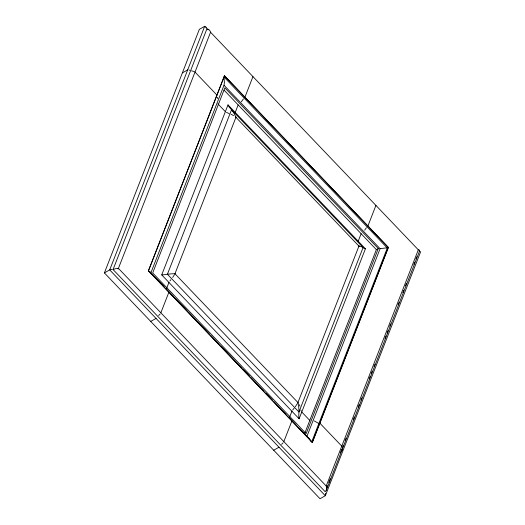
<?xml version="1.0" encoding="UTF-8"?>
<svg xmlns="http://www.w3.org/2000/svg" width="525" height="525" viewBox="0 0 525 525"><rect width="100%" height="100%" fill="white"/><g stroke="black" fill="none" stroke-linecap="round" stroke-linejoin="round"><path stroke-width="0.79" d="M298.961 411.239L298.784 415.898A18.237 14.182 -85.5 0 0 299.125 418.792L161.726 274.89L228.001 104.888L365.407 248.791L299.125 418.792M153.103 275.113L150.898 272.803L224.024 85.24L224.418 82.484L224.109 78.711A14.707 11.438 -85.5 0 0 223.748 77.214M419.692 250.701L419.482 250.117L418.313 249.815L210.558 32.228C210.098 30.673 208.648 28.422 206.758 29.236L113.065 269.548L325.198 491.722L326.215 490.455L419.692 250.701L419.18 251.232M342.562 448.475L342.097 449.348M326.215 490.455L326.596 488.362L326.228 486.006L118.473 268.413L115.651 268.649L113.065 269.548M325.703 493.31L325.461 495.646L320.033 498.75L104.39 272.902L199.369 29.295L204.822 26.257L205.564 26.519L206.253 27.648M204.684 26.296L109.705 269.902L104.39 272.902M210.558 32.228L118.178 268.997L117.613 268.4M224.424 75.764L148.404 270.749L312.362 442.463L388.382 247.478L224.424 75.764L388.382 247.478M224.483 75.941L148.523 270.756L312.303 442.293L388.264 247.472L387.299 248.017A14.707 4.279 -17.7 0 0 385.711 247.957L380.093 248.699L306.967 436.262L308.726 437.804L310.551 440.718A14.707 11.438 -85.5 0 1 310.846 441.4M166.583 288.481L168.938 282.443M235.213 112.442L238.16 104.895M161.726 274.89A18.441 5.368 -17.7 0 0 163.544 274.792L168.079 274.162A33.003 9.607 -17.7 0 1 174.372 273.755L174.753 274.142L174.963 273.748L235.948 117.318L235.646 116.609A33.003 25.666 -85.5 0 0 231.978 110.289M160.86 312.815L168.893 292.208M244.912 97.223L252.952 76.624M289.557 417.277L291.913 411.239M358.194 241.238L361.134 233.691M298.968 411.239A33.003 25.666 -85.5 0 0 298.095 403.338L297.938 402.544L358.929 246.113L235.948 117.318M283.841 441.61L291.874 421.004M367.894 226.026L375.926 205.419M304.789 433.23L376.366 249.651L378.302 248.555L224.857 87.852L152.69 272.947L306.134 433.65L378.302 248.555M311.627 442.096L387.299 248.017L224.063 77.063M326.228 486.006L418.313 249.815M326.688 487.909L327.58 485.625M328.768 482.573L330.258 478.761M340.364 452.832L341.257 450.542M342.444 447.49L343.337 445.207M345.122 440.626L346.014 438.336M353.45 419.258L354.342 416.968M358.214 407.052L359.107 404.762M360.892 400.181L361.784 397.891M369.219 378.814L370.112 376.53M371.306 373.472L372.199 371.188M373.984 366.608L374.876 364.317M384.989 338.376L385.882 336.085M387.069 333.034L387.962 330.743M389.747 326.163L390.639 323.873M398.081 304.795L398.974 302.512M402.839 292.589L403.732 290.299M405.517 285.725L406.409 283.441M413.838 264.377L414.73 262.087M415.918 259.035L416.811 256.751M243.423 98.936L241.343 101.765M366.398 227.732L364.678 230.153M174.307 274.942L172.666 277.449M297.281 403.738L295.332 406.672M292.674 410.032L294.125 408.155M169.916 280.928L170.881 279.674M160.132 314.022L158.629 315.558M283.113 442.818L281.603 444.353M341.847 449.584L341.552 449.781L342.352 450.621M182.372 72.883L187.688 69.884M150.721 321.431L156.037 318.432M273.702 450.227L279.011 447.228M359.08 246.33L359.376 246.192A33.003 9.607 -17.7 0 1 362.86 247.367L364.101 248.371A18.237 5.309 -17.7 0 0 365.407 248.791M297.734 402.938L298.246 402.977M191.494 70.829L194.362 71.558M235.508 116.963L236.02 117.003M174.963 273.748L174.379 273.748L174.517 273.394L174.963 273.748L297.938 402.544M111.976 269.463L109.705 269.902L325.342 495.751L420.604 251.849L419.987 251.495M358.929 246.113L359.376 246.192L358.962 245.956M148.956 271.471L150.275 271.93L150.898 272.803M314.121 420.892L318.458 423.262M229.156 113.564L226.419 112.37M231.052 114.253L233.618 115.644M189.026 69.937L189.61 70.337M205.813 27.477L208.071 29.846M224.024 85.24L380.093 248.699M224.05 90.123L376.366 249.651M195.011 72.102L216.91 95.045M217.875 103.832L225.356 111.674M319.876 423.189L341.775 446.125M301.77 412.007L309.789 420.407M154.757 276.846L164.135 286.67M166.34 288.98L173.65 296.632M175.343 298.403L187.189 310.813M188.317 311.994L196.212 320.263M197.905 322.042L209.751 334.445M210.879 335.626L218.781 343.901M221.032 346.264L241.343 367.533M243.6 369.895L249.802 376.392M250.93 377.573L263.34 390.574M266.162 393.527L272.37 400.024M274.063 401.796L285.908 414.205M288.73 417.158L295.936 424.705M299.243 428.177L306.967 436.262M231.971 110.296L229.044 106.792A18.441 14.346 -85.5 0 1 228.007 104.888M217.291 97.302L217.849 98.621M299.316 404.762L299.946 406.133M301.225 411.023L300.832 410.012M231.551 109.758L167.416 274.247L298.961 412.013L363.09 247.524L231.551 109.758"/></g></svg>
